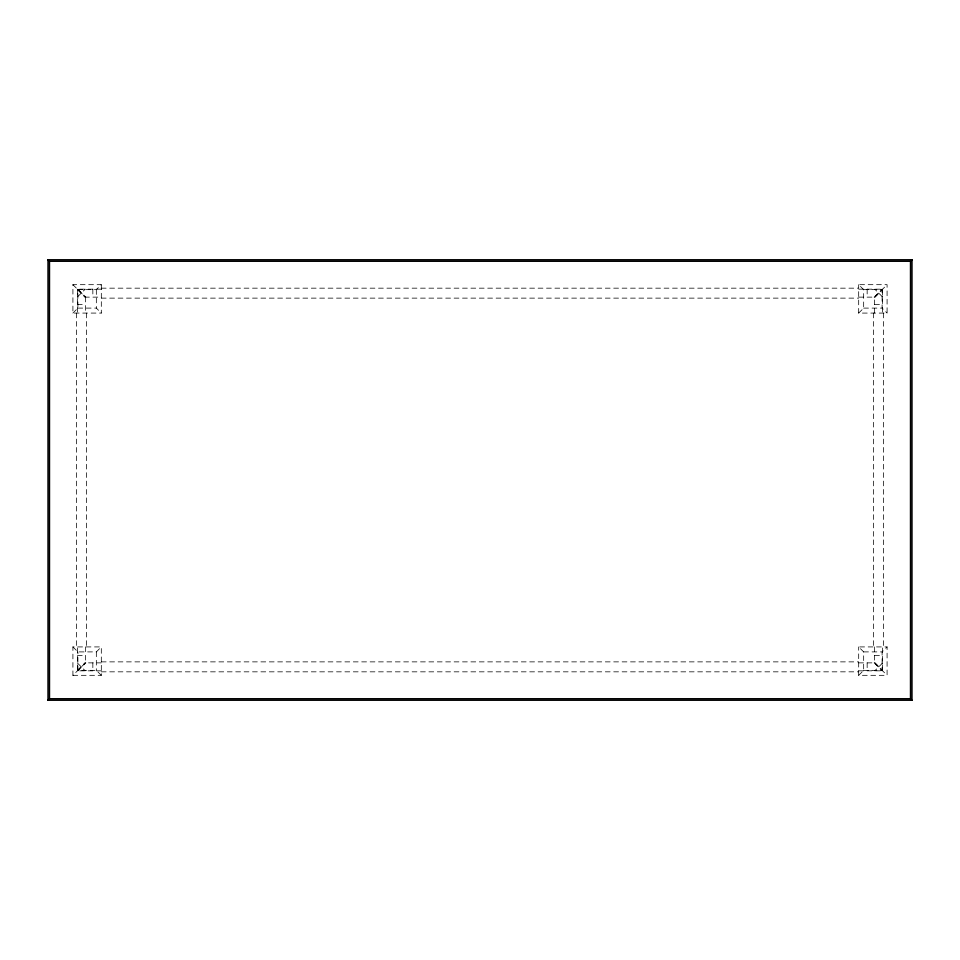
<?xml version="1.0" encoding="UTF-8"?>
<svg xmlns="http://www.w3.org/2000/svg" width="960" height="960" viewBox="0 0 960 960"><rect width="100%" height="100%" fill="white"/><g stroke="black" fill="none" stroke-linecap="round" stroke-linejoin="round"><path stroke-width="0.72" stroke-dasharray="4.8 3.6" d="M72.912 313.08L77.892 308.1L77.892 289.656L96.336 289.656L101.316 284.676L72.912 284.676L72.912 313.08L101.316 313.08L101.316 284.676M77.4 670.344L85.368 662.364M72.912 675.324L101.316 675.324L101.316 646.92L72.912 646.92L72.912 675.324L85.368 662.868L101.316 662.868M72.912 646.92L77.892 651.9L96.336 651.9L101.316 646.92M77.892 670.836L85.872 662.868M874.128 297.132L882.108 289.164M858.684 313.08L863.664 308.1L863.664 289.656L858.684 284.676L887.088 284.676L887.088 313.08L858.684 313.08L858.684 284.676M874.632 313.08L874.632 297.132L887.088 284.676M874.632 297.636L882.6 289.656M858.684 675.324L863.664 670.344L863.664 651.9L858.684 646.92L887.088 646.92L887.088 675.324L858.684 675.324L858.684 646.92M863.664 670.344L882.108 670.344L882.108 651.9L887.088 646.92M101.316 288.168L858.684 288.168M101.316 289.164L77.4 289.164L77.4 313.08M858.684 289.164L882.6 289.164L882.6 313.08M863.664 289.656L882.108 289.656L882.108 308.1L887.088 313.08M77.4 297L85.236 289.164M882.6 297L874.764 289.164M72.912 284.676L85.368 297.132L101.316 297.132M858.684 297.132L874.632 297.132M101.316 298.128L858.684 298.128M77.4 304.608L85.368 304.608M874.632 304.608L882.6 304.608M77.892 308.1L96.336 308.1L101.316 313.08M863.664 308.1L882.108 308.1M863.664 651.9L882.108 651.9M77.4 655.392L85.368 655.392M874.632 655.392L882.6 655.392M101.316 661.872L858.684 661.872M858.684 662.868L874.632 662.868L887.088 675.324M77.4 663L85.236 670.836M882.6 663L874.764 670.836M101.316 675.324L96.336 670.344L77.892 670.344L77.892 651.9M101.316 670.836L77.4 670.836L77.4 646.92M858.684 670.836L882.6 670.836L882.6 646.92M101.316 671.832L858.684 671.832M874.632 662.364L882.6 670.344M874.128 662.868L882.108 670.836M77.892 289.164L85.872 297.132M77.4 289.656L85.368 297.636M883.596 313.08L883.596 646.92M874.632 646.92L874.632 662.868M873.636 313.08L873.636 646.92M867.156 289.164L867.156 297.132M867.156 662.868L867.156 670.836M96.336 289.656L96.336 308.1M96.336 651.9L96.336 670.344M92.844 289.164L92.844 297.132M92.844 662.868L92.844 670.836M86.364 313.08L86.364 646.92M85.368 297.132L85.368 313.08M85.368 646.92L85.368 662.868M76.404 313.08L76.404 646.92"/><path stroke-width="1.44" d="M48.012 700.224L49.5 698.736L910.5 698.736L911.988 700.224L912 259.764L48 259.764L48 700.236L912 700.236M48.012 259.776L49.5 261.264L910.5 261.264L911.988 259.776M910.5 261.264L910.5 698.736M49.5 261.264L49.5 698.736"/></g></svg>
